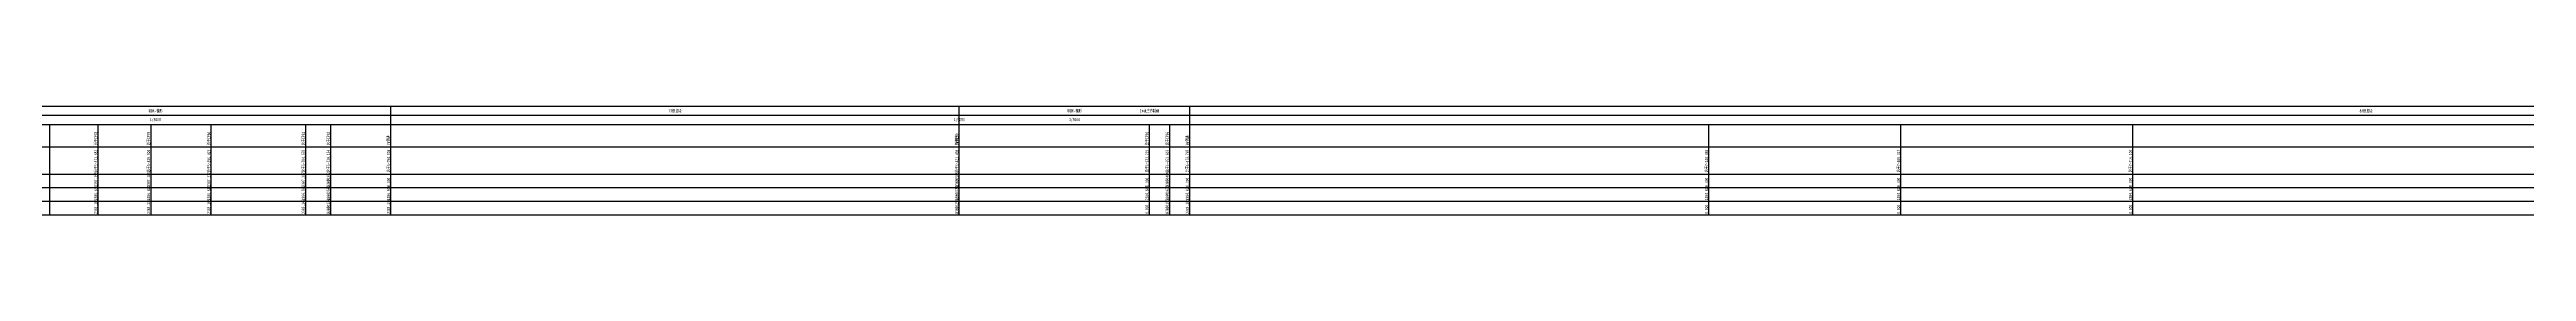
# Model space of a CAD drawing. Header units: metres. Extents: x -40 to 10883, y -681 to 2393.
# Drawn here: x 5418 to 8150, y 0 to 120 of the extents above; entities that cross this region are included whole.
import ezdxf
from ezdxf.enums import TextEntityAlignment as Align

# ---------------------------------------------------------------- set-up
doc = ezdxf.new("R2010")
doc.units = ezdxf.units.M
doc.layers.add('纵断面_文字标注', color=7, linetype='Continuous')
doc.layers.add('纵断面_表格线框', color=7, linetype='Continuous')
doc.styles.get("Standard").update_dxf_attribs({"font": '', "width": 0.7})
doc.styles.get('Standard').set_extended_font_data('仿宋')

msp = doc.modelspace()

# ---------------------------------------------------------------- linework, layer by layer
at = {"layer": '纵断面_表格线框'}
for p, q in [((0, 120), (10862.8, 120)), ((0, 110), (10862.8, 110)), ((5794.6, 0), (5794.6, 120)), ((6421.5, 0), (6421.5, 120)), ((6675.8, 0), (6675.8, 120)), ((0, 100), (10862.8, 100)), ((5418.3, 0), (5418.3, 100)), ((5471.7, 0), (5471.7, 100)), ((5529.9, 0), (5529.9, 100)), ((5596.4, 0), (5596.4, 100)), ((5700.6, 0), (5700.6, 100)), ((5728.2, 0), (5728.2, 100)), ((5728.2, 0), (5728.2, 100)), ((6421.5, 0), (6421.5, 100)), ((6421.5, 0), (6421.5, 100)), ((6631.2, 0), (6631.2, 100)), ((6653.6, 0), (6653.6, 100)), ((6653.6, 0), (6653.6, 100)), ((7248.5, 0), (7248.5, 100)), ((7460.3, 0), (7460.3, 100)), ((7716.1, 0), (7716.1, 100)), ((0, 75), (10862.8, 75)), ((0, 45), (10862.8, 45)), ((0, 30), (10862.8, 30)), ((0, 15), (10862.8, 15)), ((0, 0), (10862.8, 0))]:
    msp.add_line(p, q, dxfattribs=at)

# ---------------------------------------------------------------- texts
at = {"layer": '纵断面_文字标注', "width": 0.7}
for s, p in [('明渠-梯形', (5534.8, 115)), ('7#倒虹吸', (6108, 115)), ('-', (6421.5, 115)), ('明渠-梯形', (6548.6, 115)), ('1#新庄节制闸', (6631.2, 115)), ('8#倒虹吸', (7973.3, 115)), ('1/5000', (5534.8, 105)), ('1/5000', (6421.5, 105)), ('1/5000', (6548.6, 105))]:
    msp.add_text(s, height=3.5, dxfattribs=at).set_placement(p, align=Align.MIDDLE)
for s, p in [('总干IP78', (5470.7, 77)), ('总干IP79', (5528.9, 77)), ('总干IP80', (5595.4, 77)), ('总干IP81', (5699.6, 77)), ('总干IP82', (5727.2, 77)), ('7#倒进', (5793.6, 77)), ('总干IP0', (6420.5, 77)), ('7#倒出', (6420.5, 77)), ('总干IP85', (6630.2, 77)), ('总干IP86', (6652.6, 77)), ('8#倒进', (6674.8, 77)), ('总干5+471.682', (5470.7, 47)), ('总干5+529.906', (5528.9, 47)), ('总干5+596.403', (5595.4, 47)), ('总干5+700.578', (5699.6, 47)), ('总干5+728.154', (5727.2, 47)), ('总干5+728.154', (5727.2, 47)), ('总干5+794.598', (5793.6, 47)), ('总干6+421.498', (6420.5, 47)), ('总干6+421.498', (6420.5, 47)), ('总干6+421.498', (6420.5, 47)), ('总干6+631.219', (6630.2, 47)), ('总干6+653.603', (6652.6, 47)), ('总干6+653.603', (6652.6, 47)), ('总干6+675.795', (6674.8, 47)), ('总干7+248.456', (7247.5, 47)), ('总干7+460.317', (7459.3, 47)), ('总干7+716.100', (7715.1, 47)), ('2387.399', (5470.7, 31)), ('2386.632', (5470.7, 16)), ('2387.389', (5528.9, 31)), ('2386.622', (5528.9, 16)), ('2387.377', (5595.4, 31)), ('2386.610', (5595.4, 16)), ('2387.357', (5699.6, 31)), ('2386.590', (5699.6, 16)), ('2387.352', (5727.2, 31)), ('0.000', (5727.2, 31)), ('2386.585', (5727.2, 16)), ('0.000', (5793.6, 31)), ('2386.568', (5793.6, 16)), ('2385.508', (6420.5, 31)), ('0.000', (6420.5, 31)), ('0.000', (6420.5, 31)), ('2384.751', (6420.5, 16)), ('2384.741', (6420.5, 16)), ('0.000', (6630.2, 31)), ('2384.641', (6630.2, 16)), ('2385.404', (6652.6, 31)), ('0.000', (6652.6, 31)), ('2384.637', (6652.6, 16)), ('0.000', (6674.8, 31)), ('2384.628', (6674.8, 16)), ('0.000', (7247.5, 31)), ('2384.628', (7247.5, 16)), ('0.000', (7459.3, 31)), ('2384.628', (7459.3, 16)), ('0.000', (7715.1, 31)), ('2384.628', (7715.1, 16)), ('2385.185', (5470.7, 1)), ('2385.175', (5528.9, 1)), ('2385.163', (5595.4, 1)), ('2385.143', (5699.6, 1)), ('0.000', (5727.2, 16)), ('2385.138', (5727.2, 1)), ('0.000', (5727.2, 1)), ('2385.138', (5793.6, 1)), ('0.000', (6420.5, 16)), ('2383.294', (6420.5, 1)), ('2383.294', (6420.5, 1)), ('0.000', (6420.5, 1)), ('0.000', (6630.2, 1)), ('0.000', (6652.6, 16)), ('2383.190', (6652.6, 1)), ('0.000', (6652.6, 1)), ('2383.190', (6674.8, 1)), ('0.000', (7247.5, 1)), ('0.000', (7459.3, 1)), ('0.000', (7715.1, 1))]:
    msp.add_text(s, height=3.5, rotation=90, dxfattribs=at).set_placement(p)

doc.saveas('drawing.dxf')
